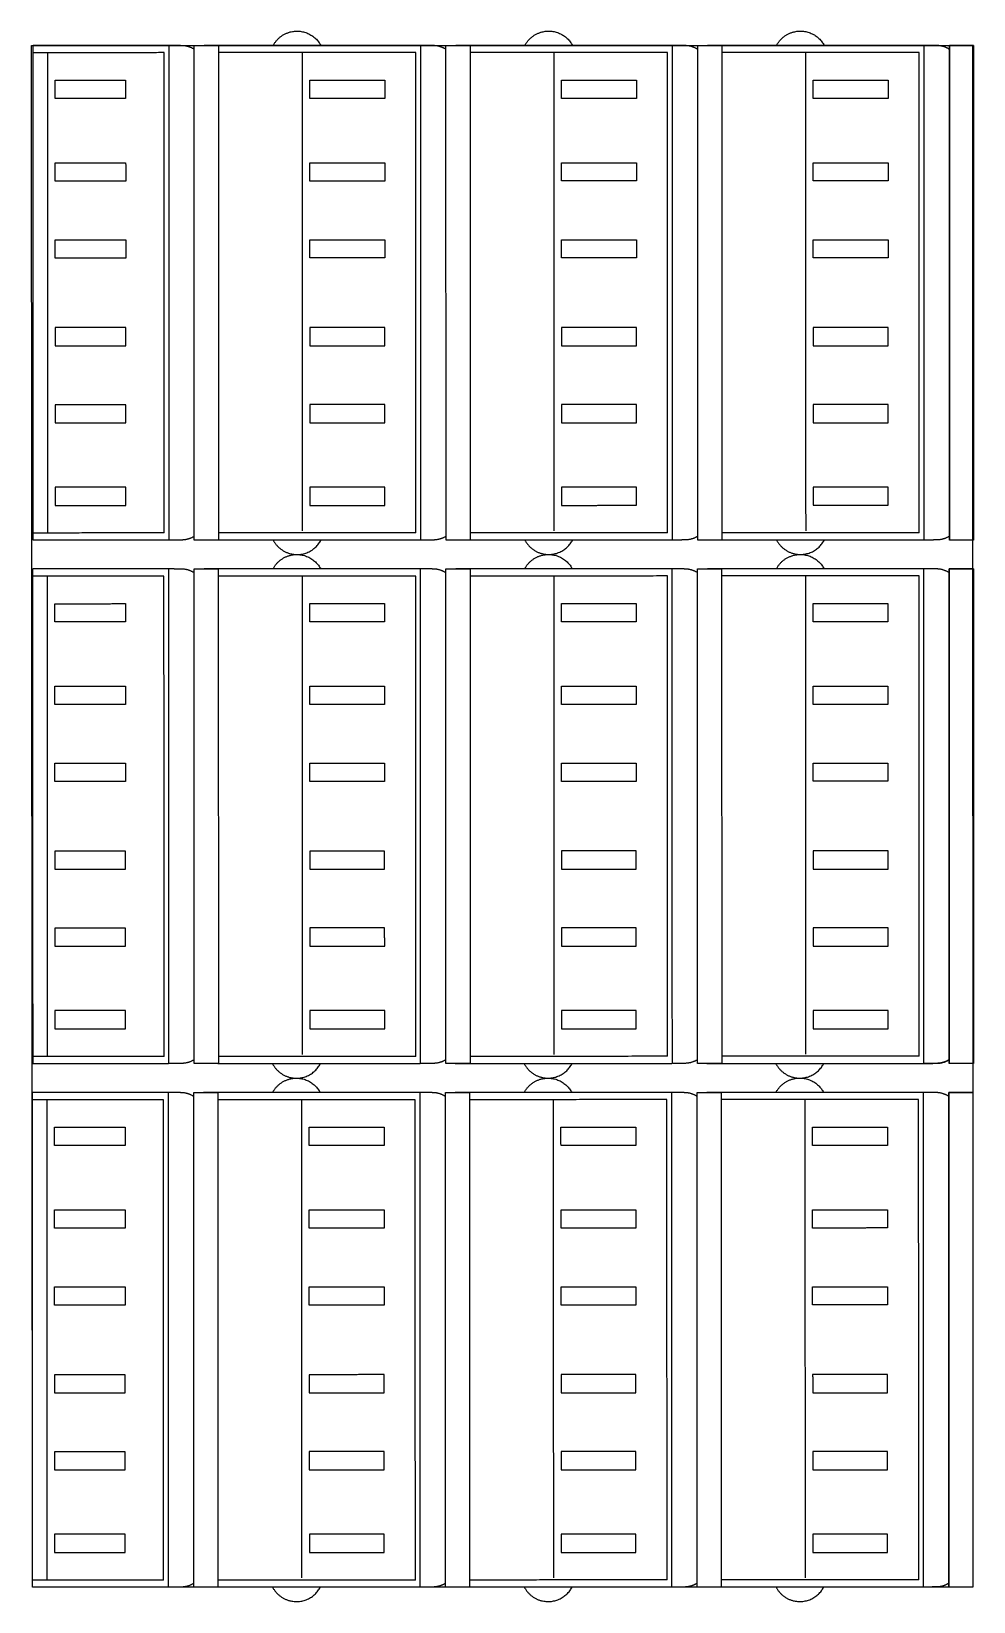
# Model space of a CAD drawing. Header units: millimetres. Extents: x 340 to 1003762, y 22 to 362022.
# Drawn here: x 613598 to 614746, y 270235 to 272147 of the extents above; entities that cross this region are included whole.
import ezdxf

# ---------------------------------------------------------------- set-up
doc = ezdxf.new("R2010")
doc.units = ezdxf.units.MM
for name, color, linetype in [('A-DEMOLICION SV', 40, 'Continuous'), ('LSBB_P_002 - PLANTA 1° NIVEL SALA DE VENTAS$0$A-LAYOUT', 7, 'Continuous'), ('LSBB_P_002 - PLANTA 1° NIVEL SALA DE VENTAS$0$A-SALA-MUEB-ESPC', 1, 'Continuous')]:
    doc.layers.add(name, color=color, linetype=linetype)

# ---------------------------------------------------------------- blocks, each defined once
blk = doc.blocks.new('LSBB_P_002 - PLANTA 1° NIVEL SALA DE VENTAS$0$SVLY')
at = {"layer": 'LSBB_P_002 - PLANTA 1° NIVEL SALA DE VENTAS$0$A-SALA-MUEB-ESPC', "elevation": 0}
for points in [[(1036.8177, 284.3608), (1036.8162, 286.2389), (1037.9633, 286.2391), (1037.9635, 284.361)], [(1037.0148, 285.6363), (1037.0148, 286.2389), (1037.0442, 286.2389), (1037.0443, 285.6363)], [(1037.3216, 285.6363), (1037.3215, 286.239), (1037.351, 286.239), (1037.3511, 285.6363)], [(1037.6284, 285.6364), (1037.6283, 286.239), (1037.6577, 286.239), (1037.6578, 285.6364)], [(1037.9351, 285.6364), (1037.935, 286.2391), (1037.9645, 286.2391), (1037.9646, 285.6364)], [(1037.0146, 284.9987), (1037.0146, 285.6013), (1037.044, 285.6014), (1037.0441, 284.9987)], [(1037.3214, 284.9988), (1037.3213, 285.6014), (1037.3508, 285.6014), (1037.3508, 284.9988)], [(1037.6282, 284.9988), (1037.6281, 285.6014), (1037.6575, 285.6014), (1037.6576, 284.9988)], [(1037.9349, 284.9988), (1037.9348, 285.6015), (1037.9643, 285.6015), (1037.9644, 284.9988)], [(1037.0141, 284.3608), (1037.014, 284.9635), (1037.0435, 284.9635), (1037.0436, 284.3608)], [(1037.3209, 284.3609), (1037.3208, 284.9635), (1037.3502, 284.9635), (1037.3503, 284.3609)], [(1037.6276, 284.3609), (1037.6275, 284.9635), (1037.657, 284.9636), (1037.6571, 284.3609)], [(1037.9344, 284.361), (1037.9343, 284.9636), (1037.9638, 284.9636), (1037.9638, 284.361)]]:
    blk.add_lwpolyline(points, close=True, dxfattribs=at)
at = {"layer": 'LSBB_P_002 - PLANTA 1° NIVEL SALA DE VENTAS$0$A-SALA-MUEB-ESPC'}
for points, weights, knots in [([(1037.1109, 286.2389, 0), (1037.1181, 286.2526, 0), (1037.1332, 286.2557, 0), (1037.1574, 286.2608, 0), (1037.169, 286.239, 0)], [1, 0.905033936831, 1, 0.799622118104, 1], [0, 0, 0, 2.887952, 2.887952, 7.122102, 7.122102, 7.122102]), ([(1037.4177, 286.239, 0), (1037.4249, 286.2526, 0), (1037.44, 286.2558, 0), (1037.4642, 286.2608, 0), (1037.4757, 286.239, 0)], [1, 0.905033936831, 1, 0.799622118104, 1], [0, 0, 0, 2.887952, 2.887952, 7.122102, 7.122102, 7.122102]), ([(1037.7244, 286.239, 0), (1037.7316, 286.2527, 0), (1037.7468, 286.2558, 0), (1037.7709, 286.2609, 0), (1037.7825, 286.239, 0)], [1, 0.905033936831, 1, 0.799622118104, 1], [0, 0, 0, 2.887952, 2.887952, 7.122102, 7.122102, 7.122102]), ([(1037.0148, 286.2342, 0), (1037.0079, 286.2386, 0), (1036.9997, 286.2387, 0), (1036.9918, 286.2388, 0), (1036.984, 286.2389, 0)], [1, 0.963301646965, 1, 1, 1], [0, 0, 0, 1.596409, 1.596409, 3.723022, 3.723022, 3.723022]), ([(1037.3215, 286.2342, 0), (1037.3146, 286.2386, 0), (1037.3064, 286.2388, 0), (1037.2986, 286.2389, 0), (1037.2907, 286.239, 0)], [1, 0.963301646965, 1, 1, 1], [0, 0, 0, 1.596409, 1.596409, 3.723022, 3.723022, 3.723022]), ([(1037.6283, 286.2343, 0), (1037.6214, 286.2386, 0), (1037.6132, 286.2388, 0), (1037.6053, 286.2389, 0), (1037.5975, 286.239, 0)], [1, 0.963301646965, 1, 1, 1], [0, 0, 0, 1.596409, 1.596409, 3.723022, 3.723022, 3.723022]), ([(1037.935, 286.2343, 0), (1037.9281, 286.2387, 0), (1037.9199, 286.2389, 0), (1037.9121, 286.239, 0), (1037.9042, 286.2391, 0)], [1, 0.963301646965, 1, 1, 1], [0, 0, 0, 1.596409, 1.596409, 3.723022, 3.723022, 3.723022]), ([(1037.0148, 285.6411, 0), (1037.0079, 285.6367, 0), (1036.9998, 285.6365, 0), (1036.9919, 285.6364, 0), (1036.984, 285.6363, 0)], [1, 0.963301646965, 1, 1, 1], [0, 0, 0, 1.596409, 1.596409, 3.723022, 3.723022, 3.723022]), ([(1037.111, 285.6363, 0), (1037.1182, 285.6227, 0), (1037.1333, 285.6195, 0), (1037.1575, 285.6145, 0), (1037.1691, 285.6363, 0)], [1, 0.905033936831, 1, 0.799622118104, 1], [0, 0, 0, 2.887952, 2.887952, 7.122102, 7.122102, 7.122102]), ([(1037.3216, 285.6411, 0), (1037.3147, 285.6367, 0), (1037.3065, 285.6365, 0), (1037.2987, 285.6364, 0), (1037.2908, 285.6363, 0)], [1, 0.963301646965, 1, 1, 1], [0, 0, 0, 1.596409, 1.596409, 3.723022, 3.723022, 3.723022]), ([(1037.4177, 285.6364, 0), (1037.425, 285.6227, 0), (1037.4401, 285.6196, 0), (1037.4643, 285.6146, 0), (1037.4758, 285.6364, 0)], [1, 0.905033936831, 1, 0.799622118104, 1], [0, 0, 0, 2.887952, 2.887952, 7.122102, 7.122102, 7.122102]), ([(1037.6284, 285.6411, 0), (1037.6215, 285.6368, 0), (1037.6133, 285.6366, 0), (1037.6054, 285.6365, 0), (1037.5976, 285.6364, 0)], [1, 0.963301646965, 1, 1, 1], [0, 0, 0, 1.596409, 1.596409, 3.723022, 3.723022, 3.723022]), ([(1037.7245, 285.6364, 0), (1037.7317, 285.6228, 0), (1037.7469, 285.6196, 0), (1037.771, 285.6146, 0), (1037.7826, 285.6364, 0)], [1, 0.905033936831, 1, 0.799622118104, 1], [0, 0, 0, 2.887952, 2.887952, 7.122102, 7.122102, 7.122102]), ([(1037.9351, 285.6412, 0), (1037.9282, 285.6368, 0), (1037.92, 285.6366, 0), (1037.9122, 285.6365, 0), (1037.9043, 285.6364, 0)], [1, 0.963301646965, 1, 1, 1], [0, 0, 0, 1.596409, 1.596409, 3.723022, 3.723022, 3.723022]), ([(1037.1107, 285.6014, 0), (1037.1179, 285.615, 0), (1037.133, 285.6182, 0), (1037.1572, 285.6232, 0), (1037.1688, 285.6014, 0)], [1, 0.905033936831, 1, 0.799622118104, 1], [0, 0, 0, 2.887952, 2.887952, 7.122102, 7.122102, 7.122102]), ([(1037.4174, 285.6014, 0), (1037.4247, 285.6151, 0), (1037.4398, 285.6182, 0), (1037.464, 285.6232, 0), (1037.4755, 285.6014, 0)], [1, 0.905033936831, 1, 0.799622118104, 1], [0, 0, 0, 2.887952, 2.887952, 7.122102, 7.122102, 7.122102]), ([(1037.7242, 285.6014, 0), (1037.7314, 285.6151, 0), (1037.7466, 285.6182, 0), (1037.7707, 285.6233, 0), (1037.7823, 285.6015, 0)], [1, 0.905033936831, 1, 0.799622118104, 1], [0, 0, 0, 2.887952, 2.887952, 7.122102, 7.122102, 7.122102]), ([(1037.0146, 285.5966, 0), (1037.0076, 285.601, 0), (1036.9995, 285.6011, 0), (1036.9916, 285.6012, 0), (1036.9838, 285.6013, 0)], [1, 0.963301646965, 1, 1, 1], [0, 0, 0, 1.596409, 1.596409, 3.723022, 3.723022, 3.723022]), ([(1037.3213, 285.5966, 0), (1037.3144, 285.601, 0), (1037.3062, 285.6012, 0), (1037.2984, 285.6013, 0), (1037.2905, 285.6014, 0)], [1, 0.963301646965, 1, 1, 1], [0, 0, 0, 1.596409, 1.596409, 3.723022, 3.723022, 3.723022]), ([(1037.6281, 285.5967, 0), (1037.6212, 285.6011, 0), (1037.613, 285.6012, 0), (1037.6051, 285.6013, 0), (1037.5973, 285.6014, 0)], [1, 0.963301646965, 1, 1, 1], [0, 0, 0, 1.596409, 1.596409, 3.723022, 3.723022, 3.723022]), ([(1037.9348, 285.5967, 0), (1037.9279, 285.6011, 0), (1037.9197, 285.6013, 0), (1037.9119, 285.6014, 0), (1037.904, 285.6015, 0)], [1, 0.963301646965, 1, 1, 1], [0, 0, 0, 1.596409, 1.596409, 3.723022, 3.723022, 3.723022]), ([(1037.0146, 285.0035, 0), (1037.0077, 284.9991, 0), (1036.9995, 284.9989, 0), (1036.9917, 284.9988, 0), (1036.9838, 284.9987, 0)], [1, 0.963301646965, 1, 1, 1], [0, 0, 0, 1.596409, 1.596409, 3.723022, 3.723022, 3.723022]), ([(1037.3214, 285.0035, 0), (1037.3145, 284.9991, 0), (1037.3063, 284.999, 0), (1037.2985, 284.9989, 0), (1037.2906, 284.9988, 0)], [1, 0.963301646965, 1, 1, 1], [0, 0, 0, 1.596409, 1.596409, 3.723022, 3.723022, 3.723022]), ([(1037.6282, 285.0036, 0), (1037.6212, 284.9992, 0), (1037.6131, 284.999, 0), (1037.6052, 284.9989, 0), (1037.5974, 284.9988, 0)], [1, 0.963301646965, 1, 1, 1], [0, 0, 0, 1.596409, 1.596409, 3.723022, 3.723022, 3.723022]), ([(1037.9343, 285.0033, 0), (1037.9274, 284.9989, 0), (1037.9192, 284.9987, 0), (1037.9114, 284.9986, 0), (1037.9035, 284.9985, 0)], [1, 0.963301646965, 1, 1, 1], [0, 0, 0, 1.596409, 1.596409, 3.723022, 3.723022, 3.723022]), ([(1037.9349, 285.0036, 0), (1037.928, 284.9992, 0), (1037.9198, 284.999, 0), (1037.912, 284.9989, 0), (1037.9041, 284.9988, 0)], [1, 0.963301646965, 1, 1, 1], [0, 0, 0, 1.596409, 1.596409, 3.723022, 3.723022, 3.723022]), ([(1037.9349, 285.0033, 0), (1037.928, 284.9989, 0), (1037.9198, 284.9987, 0), (1037.912, 284.9986, 0), (1037.9041, 284.9985, 0)], [1, 0.963301646965, 1, 1, 1], [0, 0, 0, 1.596409, 1.596409, 3.723022, 3.723022, 3.723022]), ([(1037.1102, 284.9984, 0), (1037.1174, 284.9848, 0), (1037.1325, 284.9816, 0), (1037.1567, 284.9766, 0), (1037.1683, 284.9984, 0)], [1, 0.905033936831, 1, 0.799622118104, 1], [0, 0, 0, 2.887952, 2.887952, 7.122102, 7.122102, 7.122102]), ([(1037.1102, 284.9635, 0), (1037.1174, 284.9771, 0), (1037.1325, 284.9803, 0), (1037.1567, 284.9853, 0), (1037.1682, 284.9635, 0)], [1, 0.905033936831, 1, 0.799622118104, 1], [0, 0, 0, 2.887952, 2.887952, 7.122102, 7.122102, 7.122102]), ([(1037.4169, 284.9985, 0), (1037.4242, 284.9848, 0), (1037.4393, 284.9817, 0), (1037.4635, 284.9767, 0), (1037.475, 284.9985, 0)], [1, 0.905033936831, 1, 0.799622118104, 1], [0, 0, 0, 2.887952, 2.887952, 7.122102, 7.122102, 7.122102]), ([(1037.4169, 284.9635, 0), (1037.4241, 284.9772, 0), (1037.4393, 284.9803, 0), (1037.4634, 284.9853, 0), (1037.475, 284.9635, 0)], [1, 0.905033936831, 1, 0.799622118104, 1], [0, 0, 0, 2.887952, 2.887952, 7.122102, 7.122102, 7.122102]), ([(1037.7237, 284.9985, 0), (1037.7309, 284.9849, 0), (1037.7461, 284.9817, 0), (1037.7702, 284.9767, 0), (1037.7818, 284.9985, 0)], [1, 0.905033936831, 1, 0.799622118104, 1], [0, 0, 0, 2.887952, 2.887952, 7.122102, 7.122102, 7.122102]), ([(1037.7237, 284.9636, 0), (1037.7309, 284.9772, 0), (1037.746, 284.9804, 0), (1037.7702, 284.9854, 0), (1037.7818, 284.9636, 0)], [1, 0.905033936831, 1, 0.799622118104, 1], [0, 0, 0, 2.887952, 2.887952, 7.122102, 7.122102, 7.122102]), ([(1037.014, 284.9587, 0), (1037.0071, 284.9631, 0), (1036.9989, 284.9633, 0), (1036.9911, 284.9634, 0), (1036.9832, 284.9635, 0)], [1, 0.963301646965, 1, 1, 1], [0, 0, 0, 1.596409, 1.596409, 3.723022, 3.723022, 3.723022]), ([(1037.3208, 284.9587, 0), (1037.3139, 284.9631, 0), (1037.3057, 284.9633, 0), (1037.2978, 284.9634, 0), (1037.29, 284.9635, 0)], [1, 0.963301646965, 1, 1, 1], [0, 0, 0, 1.596409, 1.596409, 3.723022, 3.723022, 3.723022]), ([(1037.6275, 284.9588, 0), (1037.6206, 284.9632, 0), (1037.6125, 284.9633, 0), (1037.6046, 284.9634, 0), (1037.5967, 284.9635, 0)], [1, 0.963301646965, 1, 1, 1], [0, 0, 0, 1.596409, 1.596409, 3.723022, 3.723022, 3.723022]), ([(1037.9343, 284.9588, 0), (1037.9274, 284.9632, 0), (1037.9192, 284.9634, 0), (1037.9114, 284.9635, 0), (1037.9035, 284.9636, 0)], [1, 0.963301646965, 1, 1, 1], [0, 0, 0, 1.596409, 1.596409, 3.723022, 3.723022, 3.723022]), ([(1037.0141, 284.3656, 0), (1037.0072, 284.3612, 0), (1036.999, 284.361, 0), (1036.9912, 284.3609, 0), (1036.9833, 284.3608, 0)], [1, 0.963301646965, 1, 1, 1], [0, 0, 0, 1.596409, 1.596409, 3.723022, 3.723022, 3.723022]), ([(1037.1102, 284.3608, 0), (1037.1175, 284.3472, 0), (1037.1326, 284.3441, 0), (1037.1568, 284.339, 0), (1037.1683, 284.3609, 0)], [1, 0.905033936831, 1, 0.799622118104, 1], [0, 0, 0, 2.887952, 2.887952, 7.122102, 7.122102, 7.122102]), ([(1037.3209, 284.3656, 0), (1037.314, 284.3613, 0), (1037.3058, 284.3611, 0), (1037.2979, 284.361, 0), (1037.2901, 284.3609, 0)], [1, 0.963301646965, 1, 1, 1], [0, 0, 0, 1.596409, 1.596409, 3.723022, 3.723022, 3.723022]), ([(1037.417, 284.3609, 0), (1037.4242, 284.3472, 0), (1037.4394, 284.3441, 0), (1037.4635, 284.3391, 0), (1037.4751, 284.3609, 0)], [1, 0.905033936831, 1, 0.799622118104, 1], [0, 0, 0, 2.887952, 2.887952, 7.122102, 7.122102, 7.122102]), ([(1037.6276, 284.3657, 0), (1037.6207, 284.3613, 0), (1037.6125, 284.3611, 0), (1037.6047, 284.361, 0), (1037.5968, 284.3609, 0)], [1, 0.963301646965, 1, 1, 1], [0, 0, 0, 1.596409, 1.596409, 3.723022, 3.723022, 3.723022]), ([(1037.7238, 284.3609, 0), (1037.731, 284.3473, 0), (1037.7461, 284.3441, 0), (1037.7703, 284.3391, 0), (1037.7818, 284.3609, 0)], [1, 0.905033936831, 1, 0.799622118104, 1], [0, 0, 0, 2.887952, 2.887952, 7.122102, 7.122102, 7.122102]), ([(1037.9344, 284.3657, 0), (1037.9275, 284.3613, 0), (1037.9193, 284.3612, 0), (1037.9114, 284.3611, 0), (1037.9036, 284.361, 0)], [1, 0.963301646965, 1, 1, 1], [0, 0, 0, 1.596409, 1.596409, 3.723022, 3.723022, 3.723022])]:
    blk.add_rational_spline(points, weights, degree=2, knots=knots, dxfattribs=at)
for points in [[(1036.984, 286.2389, 0), (1036.8711, 286.2389, 0), (1036.8183, 286.2389, 0)], [(1036.8184, 285.6363, 0), (1036.8183, 285.9276, 0), (1036.8183, 286.2389, 0)], [(1036.978, 286.2302, 0), (1036.8682, 286.2301, 0), (1036.8183, 286.2301, 0)], [(1036.8362, 285.645, 0), (1036.8361, 285.9364, 0), (1036.8361, 286.2301, 0)], [(1036.9781, 285.6451, 0), (1036.9781, 285.9389, 0), (1036.978, 286.2302, 0)], [(1036.984, 285.6363, 0), (1036.984, 285.9389, 0), (1036.984, 286.2389, 0)], [(1037.2907, 286.239, 0), (1037.1488, 286.239, 0), (1037.0268, 286.2389, 0)], [(1037.2848, 286.2302, 0), (1037.1545, 286.2302, 0), (1037.0442, 286.2302, 0)], [(1037.1467, 285.6476, 0), (1037.1467, 285.9389, 0), (1037.1467, 286.2302, 0)], [(1037.2849, 285.6451, 0), (1037.2848, 285.9389, 0), (1037.2848, 286.2302, 0)], [(1037.2908, 285.6363, 0), (1037.2908, 285.939, 0), (1037.2907, 286.239, 0)], [(1037.5975, 286.239, 0), (1037.4555, 286.239, 0), (1037.3336, 286.239, 0)], [(1037.5916, 286.2302, 0), (1037.4613, 286.2302, 0), (1037.351, 286.2302, 0)], [(1037.4535, 285.6476, 0), (1037.4535, 285.9389, 0), (1037.4534, 286.2302, 0)], [(1037.5916, 285.6452, 0), (1037.5916, 285.9389, 0), (1037.5916, 286.2302, 0)], [(1037.5976, 285.6364, 0), (1037.5975, 285.939, 0), (1037.5975, 286.239, 0)], [(1037.9042, 286.2391, 0), (1037.7623, 286.239, 0), (1037.6404, 286.239, 0)], [(1037.8983, 286.2303, 0), (1037.768, 286.2303, 0), (1037.6577, 286.2303, 0)], [(1037.7603, 285.6477, 0), (1037.7602, 285.939, 0), (1037.7602, 286.2303, 0)], [(1037.8984, 285.6452, 0), (1037.8984, 285.939, 0), (1037.8983, 286.2303, 0)], [(1037.9043, 285.6364, 0), (1037.9043, 285.9391, 0), (1037.9042, 286.2391, 0)], [(1037.935, 286.2391, 0), (1037.9351, 285.9377, 0), (1037.9351, 285.6364, 0)], [(1037.9642, 286.2391, 0), (1037.9503, 286.2391, 0), (1037.935, 286.2391, 0)], [(1037.9645, 286.2391, 0), (1037.9645, 285.9378, 0), (1037.9646, 285.6364, 0)], [(1036.8451, 286.1744, 0), (1036.8451, 286.1854, 0), (1036.8451, 286.1965, 0)], [(1036.8451, 286.1965, 0), (1036.9171, 286.1965, 0), (1036.9311, 286.1965, 0)], [(1036.9311, 286.1965, 0), (1036.9311, 286.1855, 0), (1036.9311, 286.1744, 0)], [(1037.1556, 286.1744, 0), (1037.1556, 286.1855, 0), (1037.1556, 286.1966, 0)], [(1037.1556, 286.1966, 0), (1037.2013, 286.1966, 0), (1037.2469, 286.1966, 0)], [(1037.2469, 286.1966, 0), (1037.2469, 286.1855, 0), (1037.2469, 286.1744, 0)], [(1037.4624, 286.1745, 0), (1037.4624, 286.1855, 0), (1037.4624, 286.1966, 0)], [(1037.4624, 286.1966, 0), (1037.508, 286.1966, 0), (1037.5537, 286.1966, 0)], [(1037.5537, 286.1966, 0), (1037.5537, 286.1855, 0), (1037.5537, 286.1745, 0)], [(1037.7691, 286.1745, 0), (1037.7691, 286.1856, 0), (1037.7691, 286.1967, 0)], [(1037.7691, 286.1967, 0), (1037.8148, 286.1967, 0), (1037.8604, 286.1967, 0)], [(1037.8604, 286.1967, 0), (1037.8604, 286.1856, 0), (1037.8604, 286.1745, 0)], [(1036.9311, 286.1744, 0), (1036.9171, 286.1744, 0), (1036.8451, 286.1744, 0)], [(1037.2469, 286.1744, 0), (1037.2013, 286.1744, 0), (1037.1556, 286.1744, 0)], [(1037.5537, 286.1745, 0), (1037.508, 286.1745, 0), (1037.4624, 286.1745, 0)], [(1037.8604, 286.1745, 0), (1037.8148, 286.1745, 0), (1037.7691, 286.1745, 0)], [(1036.8451, 286.0959, 0), (1036.9171, 286.096, 0), (1036.9311, 286.096, 0)], [(1036.8451, 286.0738, 0), (1036.8451, 286.0849, 0), (1036.8451, 286.0959, 0)], [(1036.9311, 286.096, 0), (1036.9312, 286.0849, 0), (1036.9312, 286.0738, 0)], [(1037.1556, 286.0738, 0), (1037.1556, 286.0849, 0), (1037.1556, 286.096, 0)], [(1037.1556, 286.096, 0), (1037.2013, 286.096, 0), (1037.2469, 286.096, 0)], [(1037.2469, 286.096, 0), (1037.2469, 286.0849, 0), (1037.2469, 286.0738, 0)], [(1037.4624, 286.0739, 0), (1037.4624, 286.0849, 0), (1037.4624, 286.096, 0)], [(1037.4624, 286.096, 0), (1037.508, 286.096, 0), (1037.5537, 286.096, 0)], [(1037.5537, 286.096, 0), (1037.5537, 286.085, 0), (1037.5537, 286.0739, 0)], [(1037.7692, 286.0739, 0), (1037.7692, 286.085, 0), (1037.7692, 286.0961, 0)], [(1037.7692, 286.0961, 0), (1037.8148, 286.0961, 0), (1037.8604, 286.0961, 0)], [(1037.8604, 286.0961, 0), (1037.8604, 286.085, 0), (1037.8604, 286.0739, 0)], [(1036.9312, 286.0738, 0), (1036.9171, 286.0738, 0), (1036.8451, 286.0738, 0)], [(1037.2469, 286.0738, 0), (1037.2013, 286.0738, 0), (1037.1556, 286.0738, 0)], [(1037.5537, 286.0739, 0), (1037.508, 286.0739, 0), (1037.4624, 286.0739, 0)], [(1037.8604, 286.0739, 0), (1037.8148, 286.0739, 0), (1037.7692, 286.0739, 0)], [(1036.8451, 285.98, 0), (1036.8451, 285.9911, 0), (1036.8451, 286.0022, 0)], [(1036.8451, 286.0022, 0), (1036.9171, 286.0022, 0), (1036.9312, 286.0022, 0)], [(1036.9312, 286.0022, 0), (1036.9312, 285.9911, 0), (1036.9312, 285.98, 0)], [(1037.1557, 285.9801, 0), (1037.1557, 285.9911, 0), (1037.1556, 286.0022, 0)], [(1037.1556, 286.0022, 0), (1037.2013, 286.0022, 0), (1037.2469, 286.0022, 0)], [(1037.2469, 286.0022, 0), (1037.2469, 285.9912, 0), (1037.2469, 285.9801, 0)], [(1037.4624, 285.9801, 0), (1037.4624, 285.9912, 0), (1037.4624, 286.0023, 0)], [(1037.4624, 286.0023, 0), (1037.508, 286.0023, 0), (1037.5537, 286.0023, 0)], [(1037.5537, 286.0023, 0), (1037.5537, 285.9912, 0), (1037.5537, 285.9801, 0)], [(1037.7692, 285.9801, 0), (1037.7692, 285.9912, 0), (1037.7692, 286.0023, 0)], [(1037.7692, 286.0023, 0), (1037.8148, 286.0023, 0), (1037.8604, 286.0023, 0)], [(1037.8604, 286.0023, 0), (1037.8605, 285.9912, 0), (1037.8605, 285.9802, 0)], [(1036.9312, 285.98, 0), (1036.9171, 285.98, 0), (1036.8451, 285.98, 0)], [(1037.2469, 285.9801, 0), (1037.2013, 285.9801, 0), (1037.1557, 285.9801, 0)], [(1037.5537, 285.9801, 0), (1037.5081, 285.9801, 0), (1037.4624, 285.9801, 0)], [(1037.8605, 285.9802, 0), (1037.8148, 285.9802, 0), (1037.7692, 285.9801, 0)], [(1036.8451, 285.8952, 0), (1036.8451, 285.8841, 0), (1036.8451, 285.873, 0)], [(1036.9312, 285.8952, 0), (1036.9171, 285.8952, 0), (1036.8451, 285.8952, 0)], [(1036.9312, 285.873, 0), (1036.9312, 285.8841, 0), (1036.9312, 285.8952, 0)], [(1037.1557, 285.8952, 0), (1037.1557, 285.8841, 0), (1037.1557, 285.8731, 0)], [(1037.2469, 285.8952, 0), (1037.2013, 285.8952, 0), (1037.1557, 285.8952, 0)], [(1037.2469, 285.8731, 0), (1037.2469, 285.8841, 0), (1037.2469, 285.8952, 0)], [(1037.4624, 285.8953, 0), (1037.4624, 285.8842, 0), (1037.4624, 285.8731, 0)], [(1037.5537, 285.8953, 0), (1037.5081, 285.8953, 0), (1037.4624, 285.8953, 0)], [(1037.5537, 285.8731, 0), (1037.5537, 285.8842, 0), (1037.5537, 285.8953, 0)], [(1037.7692, 285.8953, 0), (1037.7692, 285.8842, 0), (1037.7692, 285.8731, 0)], [(1037.8605, 285.8953, 0), (1037.8148, 285.8953, 0), (1037.7692, 285.8953, 0)], [(1037.8605, 285.8732, 0), (1037.8605, 285.8842, 0), (1037.8605, 285.8953, 0)], [(1036.8451, 285.873, 0), (1036.9171, 285.873, 0), (1036.9312, 285.873, 0)], [(1037.1557, 285.8731, 0), (1037.2013, 285.8731, 0), (1037.2469, 285.8731, 0)], [(1037.4624, 285.8731, 0), (1037.5081, 285.8731, 0), (1037.5537, 285.8731, 0)], [(1037.7692, 285.8731, 0), (1037.8148, 285.8731, 0), (1037.8605, 285.8732, 0)], [(1036.8451, 285.8014, 0), (1036.8451, 285.7903, 0), (1036.8451, 285.7792, 0)], [(1036.9312, 285.8014, 0), (1036.9171, 285.8014, 0), (1036.8451, 285.8014, 0)], [(1036.9312, 285.7793, 0), (1036.9312, 285.7903, 0), (1036.9312, 285.8014, 0)], [(1037.1557, 285.8015, 0), (1037.1557, 285.7904, 0), (1037.1557, 285.7793, 0)], [(1037.247, 285.8015, 0), (1037.2013, 285.8015, 0), (1037.1557, 285.8015, 0)], [(1037.247, 285.7793, 0), (1037.247, 285.7904, 0), (1037.247, 285.8015, 0)], [(1037.4624, 285.8015, 0), (1037.4624, 285.7904, 0), (1037.4624, 285.7793, 0)], [(1037.5537, 285.8015, 0), (1037.5081, 285.8015, 0), (1037.4624, 285.8015, 0)], [(1037.5537, 285.7793, 0), (1037.5537, 285.7904, 0), (1037.5537, 285.8015, 0)], [(1037.8605, 285.8016, 0), (1037.8148, 285.8015, 0), (1037.7692, 285.8015, 0)], [(1037.7692, 285.8015, 0), (1037.7692, 285.7905, 0), (1037.7692, 285.7794, 0)], [(1037.8605, 285.7794, 0), (1037.8605, 285.7905, 0), (1037.8605, 285.8016, 0)], [(1036.8451, 285.7792, 0), (1036.9171, 285.7793, 0), (1036.9312, 285.7793, 0)], [(1037.1557, 285.7793, 0), (1037.2013, 285.7793, 0), (1037.247, 285.7793, 0)], [(1037.4624, 285.7793, 0), (1037.5081, 285.7793, 0), (1037.5537, 285.7793, 0)], [(1037.7692, 285.7794, 0), (1037.8148, 285.7794, 0), (1037.8605, 285.7794, 0)], [(1036.8451, 285.7008, 0), (1036.8451, 285.6897, 0), (1036.8451, 285.6787, 0)], [(1036.9312, 285.7008, 0), (1036.9172, 285.7008, 0), (1036.8451, 285.7008, 0)], [(1036.9312, 285.6787, 0), (1036.9312, 285.6898, 0), (1036.9312, 285.7008, 0)], [(1037.1557, 285.7009, 0), (1037.1557, 285.6898, 0), (1037.1557, 285.6787, 0)], [(1037.247, 285.7009, 0), (1037.2013, 285.7009, 0), (1037.1557, 285.7009, 0)], [(1037.247, 285.6787, 0), (1037.247, 285.6898, 0), (1037.247, 285.7009, 0)], [(1037.4625, 285.7009, 0), (1037.4625, 285.6898, 0), (1037.4625, 285.6787, 0)], [(1037.5537, 285.7009, 0), (1037.5081, 285.7009, 0), (1037.4625, 285.7009, 0)], [(1037.5537, 285.6788, 0), (1037.5537, 285.6898, 0), (1037.5537, 285.7009, 0)], [(1037.7692, 285.701, 0), (1037.7692, 285.6899, 0), (1037.7692, 285.6788, 0)], [(1037.8605, 285.701, 0), (1037.8149, 285.701, 0), (1037.7692, 285.701, 0)], [(1037.8605, 285.6788, 0), (1037.8605, 285.6899, 0), (1037.8605, 285.701, 0)], [(1036.8451, 285.6787, 0), (1036.9172, 285.6787, 0), (1036.9312, 285.6787, 0)], [(1037.1557, 285.6787, 0), (1037.2013, 285.6787, 0), (1037.247, 285.6787, 0)], [(1037.4625, 285.6787, 0), (1037.5081, 285.6788, 0), (1037.5537, 285.6788, 0)], [(1037.7692, 285.6788, 0), (1037.8149, 285.6788, 0), (1037.8605, 285.6788, 0)], [(1036.9781, 285.6451, 0), (1036.8683, 285.6451, 0), (1036.8184, 285.645, 0)], [(1036.984, 285.6363, 0), (1036.8712, 285.6363, 0), (1036.8184, 285.6363, 0)], [(1037.2849, 285.6451, 0), (1037.1546, 285.6451, 0), (1037.0443, 285.6451, 0)], [(1037.2908, 285.6363, 0), (1037.1489, 285.6363, 0), (1037.0443, 285.6363, 0)], [(1037.5976, 285.6364, 0), (1037.4556, 285.6364, 0), (1037.3337, 285.6363, 0)], [(1037.5916, 285.6452, 0), (1037.4613, 285.6451, 0), (1037.351, 285.6451, 0)], [(1037.9043, 285.6364, 0), (1037.7624, 285.6364, 0), (1037.6404, 285.6364, 0)], [(1037.8984, 285.6452, 0), (1037.7681, 285.6452, 0), (1037.6578, 285.6452, 0)], [(1037.9646, 285.6364, 0), (1037.9504, 285.6364, 0), (1037.9351, 285.6364, 0)], [(1036.9838, 285.6013, 0), (1036.8709, 285.6013, 0), (1036.8181, 285.6013, 0)], [(1036.8182, 284.9987, 0), (1036.8181, 285.29, 0), (1036.8181, 285.6013, 0)], [(1036.9778, 285.5926, 0), (1036.868, 285.5926, 0), (1036.8181, 285.5926, 0)], [(1036.836, 285.0075, 0), (1036.8359, 285.2988, 0), (1036.8359, 285.5926, 0)], [(1036.9779, 285.0075, 0), (1036.9779, 285.3013, 0), (1036.9778, 285.5926, 0)], [(1036.9838, 284.9987, 0), (1036.9838, 285.3013, 0), (1036.9838, 285.6013, 0)], [(1037.2905, 285.6014, 0), (1037.1486, 285.6014, 0), (1037.0266, 285.6014, 0)], [(1037.2846, 285.5926, 0), (1037.1543, 285.5926, 0), (1037.044, 285.5926, 0)], [(1037.1465, 285.01, 0), (1037.1465, 285.3013, 0), (1037.1465, 285.5926, 0)], [(1037.2847, 285.0075, 0), (1037.2846, 285.3013, 0), (1037.2846, 285.5926, 0)], [(1037.2906, 284.9988, 0), (1037.2906, 285.3014, 0), (1037.2905, 285.6014, 0)], [(1037.5973, 285.6014, 0), (1037.4553, 285.6014, 0), (1037.3334, 285.6014, 0)], [(1037.5914, 285.5927, 0), (1037.4611, 285.5926, 0), (1037.3508, 285.5926, 0)], [(1037.4533, 285.01, 0), (1037.4533, 285.3013, 0), (1037.4532, 285.5926, 0)], [(1037.5914, 285.0076, 0), (1037.5914, 285.3014, 0), (1037.5914, 285.5927, 0)], [(1037.5974, 284.9988, 0), (1037.5973, 285.3014, 0), (1037.5973, 285.6014, 0)], [(1037.904, 285.6015, 0), (1037.7621, 285.6015, 0), (1037.6402, 285.6014, 0)], [(1037.8981, 285.5927, 0), (1037.7678, 285.5927, 0), (1037.6575, 285.5927, 0)], [(1037.7601, 285.0101, 0), (1037.76, 285.3014, 0), (1037.76, 285.5927, 0)], [(1037.8982, 285.0076, 0), (1037.8982, 285.3014, 0), (1037.8981, 285.5927, 0)], [(1037.9041, 284.9988, 0), (1037.9041, 285.3015, 0), (1037.904, 285.6015, 0)], [(1037.9348, 285.6015, 0), (1037.9349, 285.3002, 0), (1037.9349, 284.9988, 0)], [(1037.964, 285.6015, 0), (1037.9501, 285.6015, 0), (1037.9348, 285.6015, 0)], [(1037.9643, 285.6015, 0), (1037.9643, 285.3002, 0), (1037.9644, 284.9988, 0)], [(1036.8448, 285.5589, 0), (1036.9169, 285.559, 0), (1036.9309, 285.559, 0)], [(1036.8449, 285.5368, 0), (1036.8448, 285.5479, 0), (1036.8448, 285.5589, 0)], [(1036.9309, 285.559, 0), (1036.9309, 285.5479, 0), (1036.9309, 285.5368, 0)], [(1037.1554, 285.5368, 0), (1037.1554, 285.5479, 0), (1037.1554, 285.559, 0)], [(1037.1554, 285.559, 0), (1037.2011, 285.559, 0), (1037.2467, 285.559, 0)], [(1037.2467, 285.559, 0), (1037.2467, 285.5479, 0), (1037.2467, 285.5368, 0)], [(1037.4622, 285.5369, 0), (1037.4622, 285.5479, 0), (1037.4622, 285.559, 0)], [(1037.4622, 285.559, 0), (1037.5078, 285.559, 0), (1037.5535, 285.559, 0)], [(1037.5535, 285.559, 0), (1037.5535, 285.548, 0), (1037.5535, 285.5369, 0)], [(1037.7689, 285.5369, 0), (1037.7689, 285.548, 0), (1037.7689, 285.5591, 0)], [(1037.7689, 285.5591, 0), (1037.8146, 285.5591, 0), (1037.8602, 285.5591, 0)], [(1037.8602, 285.5591, 0), (1037.8602, 285.548, 0), (1037.8602, 285.5369, 0)], [(1036.9309, 285.5368, 0), (1036.9169, 285.5368, 0), (1036.8449, 285.5368, 0)], [(1037.2467, 285.5368, 0), (1037.2011, 285.5368, 0), (1037.1554, 285.5368, 0)], [(1037.5535, 285.5369, 0), (1037.5078, 285.5369, 0), (1037.4622, 285.5369, 0)], [(1037.8602, 285.5369, 0), (1037.8146, 285.5369, 0), (1037.7689, 285.5369, 0)], [(1036.8449, 285.4362, 0), (1036.8449, 285.4473, 0), (1036.8449, 285.4584, 0)], [(1036.8449, 285.4584, 0), (1036.9169, 285.4584, 0), (1036.9309, 285.4584, 0)], [(1036.9309, 285.4584, 0), (1036.9309, 285.4473, 0), (1036.9309, 285.4362, 0)], [(1037.1554, 285.4362, 0), (1037.1554, 285.4473, 0), (1037.1554, 285.4584, 0)], [(1037.1554, 285.4584, 0), (1037.2011, 285.4584, 0), (1037.2467, 285.4584, 0)], [(1037.2467, 285.4584, 0), (1037.2467, 285.4473, 0), (1037.2467, 285.4362, 0)], [(1037.4622, 285.4584, 0), (1037.5078, 285.4584, 0), (1037.5535, 285.4585, 0)], [(1037.4622, 285.4363, 0), (1037.4622, 285.4474, 0), (1037.4622, 285.4584, 0)], [(1037.5535, 285.4585, 0), (1037.5535, 285.4474, 0), (1037.5535, 285.4363, 0)], [(1037.769, 285.4363, 0), (1037.769, 285.4474, 0), (1037.7689, 285.4585, 0)], [(1037.7689, 285.4585, 0), (1037.8146, 285.4585, 0), (1037.8602, 285.4585, 0)], [(1037.8602, 285.4585, 0), (1037.8602, 285.4474, 0), (1037.8602, 285.4363, 0)], [(1036.9309, 285.4362, 0), (1036.9169, 285.4362, 0), (1036.8449, 285.4362, 0)], [(1037.2467, 285.4362, 0), (1037.2011, 285.4362, 0), (1037.1554, 285.4362, 0)], [(1037.5535, 285.4363, 0), (1037.5078, 285.4363, 0), (1037.4622, 285.4363, 0)], [(1037.8602, 285.4363, 0), (1037.8146, 285.4363, 0), (1037.769, 285.4363, 0)], [(1036.8449, 285.3424, 0), (1036.8449, 285.3535, 0), (1036.8449, 285.3646, 0)], [(1036.8449, 285.3646, 0), (1036.9169, 285.3646, 0), (1036.931, 285.3646, 0)], [(1036.931, 285.3646, 0), (1036.931, 285.3535, 0), (1036.931, 285.3424, 0)], [(1037.1554, 285.3425, 0), (1037.1554, 285.3536, 0), (1037.1554, 285.3646, 0)], [(1037.1554, 285.3646, 0), (1037.2011, 285.3646, 0), (1037.2467, 285.3646, 0)], [(1037.2467, 285.3646, 0), (1037.2467, 285.3536, 0), (1037.2467, 285.3425, 0)], [(1037.4622, 285.3425, 0), (1037.4622, 285.3536, 0), (1037.4622, 285.3647, 0)], [(1037.4622, 285.3647, 0), (1037.5078, 285.3647, 0), (1037.5535, 285.3647, 0)], [(1037.5535, 285.3647, 0), (1037.5535, 285.3536, 0), (1037.5535, 285.3425, 0)], [(1037.769, 285.3426, 0), (1037.769, 285.3536, 0), (1037.769, 285.3647, 0)], [(1037.769, 285.3647, 0), (1037.8146, 285.3647, 0), (1037.8602, 285.3647, 0)], [(1037.8602, 285.3647, 0), (1037.8602, 285.3537, 0), (1037.8602, 285.3426, 0)], [(1036.931, 285.3424, 0), (1036.9169, 285.3424, 0), (1036.8449, 285.3424, 0)], [(1037.2467, 285.3425, 0), (1037.2011, 285.3425, 0), (1037.1554, 285.3425, 0)], [(1037.5535, 285.3425, 0), (1037.5078, 285.3425, 0), (1037.4622, 285.3425, 0)], [(1037.8602, 285.3426, 0), (1037.8146, 285.3426, 0), (1037.769, 285.3426, 0)], [(1036.8449, 285.2576, 0), (1036.8449, 285.2465, 0), (1036.8449, 285.2354, 0)], [(1036.931, 285.2576, 0), (1036.9169, 285.2576, 0), (1036.8449, 285.2576, 0)], [(1036.931, 285.2354, 0), (1036.931, 285.2465, 0), (1036.931, 285.2576, 0)], [(1037.1555, 285.2576, 0), (1037.1555, 285.2465, 0), (1037.1555, 285.2355, 0)], [(1037.2467, 285.2576, 0), (1037.2011, 285.2576, 0), (1037.1555, 285.2576, 0)], [(1037.2467, 285.2355, 0), (1037.2467, 285.2466, 0), (1037.2467, 285.2576, 0)], [(1037.4622, 285.2577, 0), (1037.4622, 285.2466, 0), (1037.4622, 285.2355, 0)], [(1037.5535, 285.2577, 0), (1037.5079, 285.2577, 0), (1037.4622, 285.2577, 0)], [(1037.5535, 285.2355, 0), (1037.5535, 285.2466, 0), (1037.5535, 285.2577, 0)], [(1037.769, 285.2577, 0), (1037.769, 285.2466, 0), (1037.769, 285.2356, 0)], [(1037.8603, 285.2577, 0), (1037.8146, 285.2577, 0), (1037.769, 285.2577, 0)], [(1037.8603, 285.2356, 0), (1037.8603, 285.2466, 0), (1037.8603, 285.2577, 0)], [(1036.8449, 285.2354, 0), (1036.9169, 285.2354, 0), (1036.931, 285.2354, 0)], [(1037.1555, 285.2355, 0), (1037.2011, 285.2355, 0), (1037.2467, 285.2355, 0)], [(1037.4622, 285.2355, 0), (1037.5079, 285.2355, 0), (1037.5535, 285.2355, 0)], [(1037.769, 285.2356, 0), (1037.8146, 285.2356, 0), (1037.8603, 285.2356, 0)], [(1036.8449, 285.1638, 0), (1036.8449, 285.1527, 0), (1036.8449, 285.1417, 0)], [(1036.931, 285.1638, 0), (1036.9169, 285.1638, 0), (1036.8449, 285.1638, 0)], [(1036.931, 285.1417, 0), (1036.931, 285.1528, 0), (1036.931, 285.1638, 0)], [(1037.1555, 285.1639, 0), (1037.1555, 285.1528, 0), (1037.1555, 285.1417, 0)], [(1037.2467, 285.1639, 0), (1037.2011, 285.1639, 0), (1037.1555, 285.1639, 0)], [(1037.2468, 285.1417, 0), (1037.2468, 285.1528, 0), (1037.2467, 285.1639, 0)], [(1037.4622, 285.1639, 0), (1037.4622, 285.1528, 0), (1037.4622, 285.1417, 0)], [(1037.5535, 285.1639, 0), (1037.5079, 285.1639, 0), (1037.4622, 285.1639, 0)], [(1037.5535, 285.1418, 0), (1037.5535, 285.1528, 0), (1037.5535, 285.1639, 0)], [(1037.769, 285.164, 0), (1037.769, 285.1529, 0), (1037.769, 285.1418, 0)], [(1037.8603, 285.164, 0), (1037.8146, 285.164, 0), (1037.769, 285.164, 0)], [(1037.8603, 285.1418, 0), (1037.8603, 285.1529, 0), (1037.8603, 285.164, 0)], [(1036.8449, 285.1417, 0), (1036.9169, 285.1417, 0), (1036.931, 285.1417, 0)], [(1037.1555, 285.1417, 0), (1037.2011, 285.1417, 0), (1037.2468, 285.1417, 0)], [(1037.4622, 285.1417, 0), (1037.5079, 285.1418, 0), (1037.5535, 285.1418, 0)], [(1037.769, 285.1418, 0), (1037.8146, 285.1418, 0), (1037.8603, 285.1418, 0)], [(1036.8449, 285.0632, 0), (1036.8449, 285.0522, 0), (1036.8449, 285.0411, 0)], [(1036.931, 285.0632, 0), (1036.917, 285.0632, 0), (1036.8449, 285.0632, 0)], [(1036.931, 285.0411, 0), (1036.931, 285.0522, 0), (1036.931, 285.0632, 0)], [(1037.1555, 285.0633, 0), (1037.1555, 285.0522, 0), (1037.1555, 285.0411, 0)], [(1037.2468, 285.0633, 0), (1037.2011, 285.0633, 0), (1037.1555, 285.0633, 0)], [(1037.2468, 285.0411, 0), (1037.2468, 285.0522, 0), (1037.2468, 285.0633, 0)], [(1037.4622, 285.0633, 0), (1037.4622, 285.0522, 0), (1037.4622, 285.0412, 0)], [(1037.5535, 285.0633, 0), (1037.5079, 285.0633, 0), (1037.4622, 285.0633, 0)], [(1037.5535, 285.0412, 0), (1037.5535, 285.0523, 0), (1037.5535, 285.0633, 0)], [(1037.769, 285.0634, 0), (1037.769, 285.0523, 0), (1037.769, 285.0412, 0)], [(1037.8603, 285.0634, 0), (1037.8146, 285.0634, 0), (1037.769, 285.0634, 0)], [(1037.8603, 285.0412, 0), (1037.8603, 285.0523, 0), (1037.8603, 285.0634, 0)], [(1036.8449, 285.0411, 0), (1036.917, 285.0411, 0), (1036.931, 285.0411, 0)], [(1037.1555, 285.0411, 0), (1037.2011, 285.0411, 0), (1037.2468, 285.0411, 0)], [(1037.4622, 285.0412, 0), (1037.5079, 285.0412, 0), (1037.5535, 285.0412, 0)], [(1037.769, 285.0412, 0), (1037.8146, 285.0412, 0), (1037.8603, 285.0412, 0)], [(1036.9779, 285.0075, 0), (1036.8681, 285.0075, 0), (1036.8182, 285.0075, 0)], [(1037.2847, 285.0075, 0), (1037.1544, 285.0075, 0), (1037.0441, 285.0075, 0)], [(1037.5914, 285.0076, 0), (1037.4611, 285.0075, 0), (1037.3508, 285.0075, 0)], [(1037.8982, 285.0076, 0), (1037.7679, 285.0076, 0), (1037.6576, 285.0076, 0)], [(1036.9832, 284.9984, 0), (1036.8704, 284.9984, 0), (1036.8176, 284.9984, 0)], [(1037.29, 284.9985, 0), (1037.1481, 284.9984, 0), (1037.0435, 284.9984, 0)], [(1037.5968, 284.9985, 0), (1037.4548, 284.9985, 0), (1037.3329, 284.9985, 0)], [(1037.9035, 284.9985, 0), (1037.7616, 284.9985, 0), (1037.6396, 284.9985, 0)], [(1036.9832, 284.9635, 0), (1036.8704, 284.9634, 0), (1036.8176, 284.9634, 0)], [(1036.8177, 284.3608, 0), (1036.8176, 284.6521, 0), (1036.8176, 284.9634, 0)], [(1036.9833, 284.3608, 0), (1036.9833, 284.6635, 0), (1036.9832, 284.9635, 0)], [(1037.29, 284.9635, 0), (1037.148, 284.9635, 0), (1037.0261, 284.9635, 0)], [(1037.2901, 284.3609, 0), (1037.29, 284.6635, 0), (1037.29, 284.9635, 0)], [(1037.5967, 284.9635, 0), (1037.4548, 284.9635, 0), (1037.3329, 284.9635, 0)], [(1037.5968, 284.3609, 0), (1037.5968, 284.6635, 0), (1037.5967, 284.9635, 0)], [(1037.9035, 284.9636, 0), (1037.7616, 284.9636, 0), (1037.6396, 284.9636, 0)], [(1037.9036, 284.361, 0), (1037.9035, 284.6636, 0), (1037.9035, 284.9636, 0)], [(1037.9343, 284.9636, 0), (1037.9344, 284.6623, 0), (1037.9344, 284.361, 0)], [(1037.9635, 284.9636, 0), (1037.9496, 284.9636, 0), (1037.9343, 284.9636, 0)], [(1037.9638, 284.9636, 0), (1037.9638, 284.6623, 0), (1037.9638, 284.361, 0)], [(1036.9773, 284.9547, 0), (1036.8674, 284.9547, 0), (1036.8176, 284.9547, 0)], [(1036.8354, 284.3696, 0), (1036.8354, 284.6609, 0), (1036.8354, 284.9547, 0)], [(1036.9774, 284.3696, 0), (1036.9774, 284.6634, 0), (1036.9773, 284.9547, 0)], [(1037.2841, 284.9547, 0), (1037.1538, 284.9547, 0), (1037.0435, 284.9547, 0)], [(1037.146, 284.3721, 0), (1037.146, 284.6634, 0), (1037.1459, 284.9547, 0)], [(1037.2842, 284.3696, 0), (1037.2841, 284.6634, 0), (1037.2841, 284.9547, 0)], [(1037.5908, 284.9548, 0), (1037.4605, 284.9548, 0), (1037.3502, 284.9547, 0)], [(1037.4528, 284.3721, 0), (1037.4527, 284.6635, 0), (1037.4527, 284.9548, 0)], [(1037.5909, 284.3697, 0), (1037.5909, 284.6635, 0), (1037.5908, 284.9548, 0)], [(1037.8976, 284.9548, 0), (1037.7673, 284.9548, 0), (1037.657, 284.9548, 0)], [(1037.7595, 284.3722, 0), (1037.7595, 284.6635, 0), (1037.7594, 284.9548, 0)], [(1037.8977, 284.3697, 0), (1037.8976, 284.6635, 0), (1037.8976, 284.9548, 0)], [(1036.8443, 284.8989, 0), (1036.8443, 284.91, 0), (1036.8443, 284.9211, 0)], [(1036.8443, 284.9211, 0), (1036.9164, 284.9211, 0), (1036.9304, 284.9211, 0)], [(1036.9304, 284.9211, 0), (1036.9304, 284.91, 0), (1036.9304, 284.8989, 0)], [(1037.1549, 284.8989, 0), (1037.1549, 284.91, 0), (1037.1549, 284.9211, 0)], [(1037.1549, 284.9211, 0), (1037.2005, 284.9211, 0), (1037.2462, 284.9211, 0)], [(1037.2462, 284.9211, 0), (1037.2462, 284.91, 0), (1037.2462, 284.8989, 0)], [(1037.4616, 284.9211, 0), (1037.5073, 284.9211, 0), (1037.5529, 284.9212, 0)], [(1037.4617, 284.899, 0), (1037.4616, 284.9101, 0), (1037.4616, 284.9211, 0)], [(1037.5529, 284.9212, 0), (1037.5529, 284.9101, 0), (1037.5529, 284.899, 0)], [(1037.7684, 284.899, 0), (1037.7684, 284.9101, 0), (1037.7684, 284.9212, 0)], [(1037.7684, 284.9212, 0), (1037.814, 284.9212, 0), (1037.8597, 284.9212, 0)], [(1037.8597, 284.9212, 0), (1037.8597, 284.9101, 0), (1037.8597, 284.899, 0)], [(1036.9304, 284.8989, 0), (1036.9164, 284.8989, 0), (1036.8443, 284.8989, 0)], [(1037.2462, 284.8989, 0), (1037.2005, 284.8989, 0), (1037.1549, 284.8989, 0)], [(1037.5529, 284.899, 0), (1037.5073, 284.899, 0), (1037.4617, 284.899, 0)], [(1037.8597, 284.899, 0), (1037.8141, 284.899, 0), (1037.7684, 284.899, 0)], [(1036.8443, 284.7983, 0), (1036.8443, 284.8094, 0), (1036.8443, 284.8205, 0)], [(1036.8443, 284.8205, 0), (1036.9164, 284.8205, 0), (1036.9304, 284.8205, 0)], [(1036.9304, 284.8205, 0), (1036.9304, 284.8094, 0), (1036.9304, 284.7983, 0)], [(1037.1549, 284.7984, 0), (1037.1549, 284.8094, 0), (1037.1549, 284.8205, 0)], [(1037.1549, 284.8205, 0), (1037.2005, 284.8205, 0), (1037.2462, 284.8205, 0)], [(1037.2462, 284.8205, 0), (1037.2462, 284.8094, 0), (1037.2462, 284.7984, 0)], [(1037.4617, 284.7984, 0), (1037.4617, 284.8095, 0), (1037.4617, 284.8206, 0)], [(1037.4617, 284.8206, 0), (1037.5073, 284.8206, 0), (1037.5529, 284.8206, 0)], [(1037.5529, 284.8206, 0), (1037.5529, 284.8095, 0), (1037.5529, 284.7984, 0)], [(1037.7684, 284.7984, 0), (1037.7684, 284.8095, 0), (1037.7684, 284.8206, 0)], [(1037.7684, 284.8206, 0), (1037.8141, 284.8206, 0), (1037.8597, 284.8206, 0)], [(1037.8597, 284.8206, 0), (1037.8597, 284.8095, 0), (1037.8597, 284.7985, 0)], [(1036.9304, 284.7983, 0), (1036.9164, 284.7983, 0), (1036.8443, 284.7983, 0)], [(1037.2462, 284.7984, 0), (1037.2005, 284.7984, 0), (1037.1549, 284.7984, 0)], [(1037.5529, 284.7984, 0), (1037.5073, 284.7984, 0), (1037.4617, 284.7984, 0)], [(1037.8597, 284.7985, 0), (1037.8141, 284.7984, 0), (1037.7684, 284.7984, 0)], [(1036.8444, 284.7045, 0), (1036.8443, 284.7156, 0), (1036.8443, 284.7267, 0)], [(1036.8443, 284.7267, 0), (1036.9164, 284.7267, 0), (1036.9304, 284.7267, 0)], [(1036.9304, 284.7267, 0), (1036.9304, 284.7156, 0), (1036.9304, 284.7046, 0)], [(1037.1549, 284.7046, 0), (1037.1549, 284.7157, 0), (1037.1549, 284.7268, 0)], [(1037.1549, 284.7268, 0), (1037.2006, 284.7268, 0), (1037.2462, 284.7268, 0)], [(1037.2462, 284.7268, 0), (1037.2462, 284.7157, 0), (1037.2462, 284.7046, 0)], [(1037.4617, 284.7046, 0), (1037.4617, 284.7157, 0), (1037.4617, 284.7268, 0)], [(1037.4617, 284.7268, 0), (1037.5073, 284.7268, 0), (1037.553, 284.7268, 0)], [(1037.553, 284.7268, 0), (1037.553, 284.7157, 0), (1037.553, 284.7046, 0)], [(1037.7684, 284.7047, 0), (1037.7684, 284.7158, 0), (1037.7684, 284.7268, 0)], [(1037.7684, 284.7268, 0), (1037.8141, 284.7268, 0), (1037.8597, 284.7268, 0)], [(1037.8597, 284.7268, 0), (1037.8597, 284.7158, 0), (1037.8597, 284.7047, 0)], [(1036.9304, 284.7046, 0), (1036.9164, 284.7046, 0), (1036.8444, 284.7045, 0)], [(1037.2462, 284.7046, 0), (1037.2006, 284.7046, 0), (1037.1549, 284.7046, 0)], [(1037.553, 284.7046, 0), (1037.5073, 284.7046, 0), (1037.4617, 284.7046, 0)], [(1037.8597, 284.7047, 0), (1037.8141, 284.7047, 0), (1037.7684, 284.7047, 0)], [(1036.8444, 284.6197, 0), (1036.8444, 284.6086, 0), (1036.8444, 284.5975, 0)], [(1036.9304, 284.6197, 0), (1036.9164, 284.6197, 0), (1036.8444, 284.6197, 0)], [(1036.9304, 284.5976, 0), (1036.9304, 284.6086, 0), (1036.9304, 284.6197, 0)], [(1037.2462, 284.6198, 0), (1037.2006, 284.6198, 0), (1037.1549, 284.6197, 0)], [(1037.1549, 284.6197, 0), (1037.1549, 284.6087, 0), (1037.1549, 284.5976, 0)], [(1037.2462, 284.5976, 0), (1037.2462, 284.6087, 0), (1037.2462, 284.6198, 0)], [(1037.4617, 284.6198, 0), (1037.4617, 284.6087, 0), (1037.4617, 284.5976, 0)], [(1037.553, 284.6198, 0), (1037.5073, 284.6198, 0), (1037.4617, 284.6198, 0)], [(1037.553, 284.5976, 0), (1037.553, 284.6087, 0), (1037.553, 284.6198, 0)], [(1037.7684, 284.6198, 0), (1037.7685, 284.6088, 0), (1037.7685, 284.5977, 0)], [(1037.8597, 284.6198, 0), (1037.8141, 284.6198, 0), (1037.7684, 284.6198, 0)], [(1037.8597, 284.5977, 0), (1037.8597, 284.6088, 0), (1037.8597, 284.6198, 0)], [(1036.8444, 284.5975, 0), (1036.9164, 284.5976, 0), (1036.9304, 284.5976, 0)], [(1037.1549, 284.5976, 0), (1037.2006, 284.5976, 0), (1037.2462, 284.5976, 0)], [(1037.4617, 284.5976, 0), (1037.5073, 284.5976, 0), (1037.553, 284.5976, 0)], [(1037.7685, 284.5977, 0), (1037.8141, 284.5977, 0), (1037.8597, 284.5977, 0)], [(1036.8444, 284.5259, 0), (1036.8444, 284.5149, 0), (1036.8444, 284.5038, 0)], [(1036.9305, 284.5259, 0), (1036.9164, 284.5259, 0), (1036.8444, 284.5259, 0)], [(1036.9305, 284.5038, 0), (1036.9305, 284.5149, 0), (1036.9305, 284.5259, 0)], [(1037.1549, 284.526, 0), (1037.1549, 284.5149, 0), (1037.1549, 284.5038, 0)], [(1037.2462, 284.526, 0), (1037.2006, 284.526, 0), (1037.1549, 284.526, 0)], [(1037.2462, 284.5038, 0), (1037.2462, 284.5149, 0), (1037.2462, 284.526, 0)], [(1037.4617, 284.526, 0), (1037.4617, 284.5149, 0), (1037.4617, 284.5039, 0)], [(1037.553, 284.526, 0), (1037.5073, 284.526, 0), (1037.4617, 284.526, 0)], [(1037.553, 284.5039, 0), (1037.553, 284.515, 0), (1037.553, 284.526, 0)], [(1037.7685, 284.5261, 0), (1037.7685, 284.515, 0), (1037.7685, 284.5039, 0)], [(1037.8597, 284.5261, 0), (1037.8141, 284.5261, 0), (1037.7685, 284.5261, 0)], [(1037.8597, 284.5039, 0), (1037.8597, 284.515, 0), (1037.8597, 284.5261, 0)], [(1036.8444, 284.5038, 0), (1036.9164, 284.5038, 0), (1036.9305, 284.5038, 0)], [(1037.1549, 284.5038, 0), (1037.2006, 284.5038, 0), (1037.2462, 284.5038, 0)], [(1037.4617, 284.5039, 0), (1037.5073, 284.5039, 0), (1037.553, 284.5039, 0)], [(1037.7685, 284.5039, 0), (1037.8141, 284.5039, 0), (1037.8597, 284.5039, 0)], [(1036.8444, 284.4254, 0), (1036.8444, 284.4143, 0), (1036.8444, 284.4032, 0)], [(1036.9305, 284.4254, 0), (1036.9164, 284.4254, 0), (1036.8444, 284.4254, 0)], [(1036.9305, 284.4032, 0), (1036.9305, 284.4143, 0), (1036.9305, 284.4254, 0)], [(1037.155, 284.4254, 0), (1037.155, 284.4143, 0), (1037.155, 284.4032, 0)], [(1037.2462, 284.4254, 0), (1037.2006, 284.4254, 0), (1037.155, 284.4254, 0)], [(1037.2462, 284.4032, 0), (1037.2462, 284.4143, 0), (1037.2462, 284.4254, 0)], [(1037.553, 284.4255, 0), (1037.5074, 284.4254, 0), (1037.4617, 284.4254, 0)], [(1037.4617, 284.4254, 0), (1037.4617, 284.4144, 0), (1037.4617, 284.4033, 0)], [(1037.553, 284.4033, 0), (1037.553, 284.4144, 0), (1037.553, 284.4255, 0)], [(1037.7685, 284.4255, 0), (1037.7685, 284.4144, 0), (1037.7685, 284.4033, 0)], [(1037.8598, 284.4255, 0), (1037.8141, 284.4255, 0), (1037.7685, 284.4255, 0)], [(1037.8598, 284.4033, 0), (1037.8598, 284.4144, 0), (1037.8598, 284.4255, 0)], [(1036.8444, 284.4032, 0), (1036.9164, 284.4032, 0), (1036.9305, 284.4032, 0)], [(1037.155, 284.4032, 0), (1037.2006, 284.4032, 0), (1037.2462, 284.4032, 0)], [(1037.4617, 284.4033, 0), (1037.5074, 284.4033, 0), (1037.553, 284.4033, 0)], [(1037.7685, 284.4033, 0), (1037.8141, 284.4033, 0), (1037.8598, 284.4033, 0)], [(1036.9774, 284.3696, 0), (1036.8675, 284.3696, 0), (1036.8177, 284.3696, 0)], [(1037.2842, 284.3696, 0), (1037.1539, 284.3696, 0), (1037.0436, 284.3696, 0)], [(1037.5909, 284.3697, 0), (1037.4606, 284.3697, 0), (1037.3503, 284.3696, 0)], [(1037.8977, 284.3697, 0), (1037.7674, 284.3697, 0), (1037.6571, 284.3697, 0)], [(1036.9833, 284.3608, 0), (1036.8705, 284.3608, 0), (1036.8177, 284.3608, 0)], [(1037.2901, 284.3609, 0), (1037.1481, 284.3608, 0), (1037.0436, 284.3608, 0)], [(1037.5968, 284.3609, 0), (1037.4549, 284.3609, 0), (1037.3329, 284.3609, 0)], [(1037.9036, 284.361, 0), (1037.7616, 284.3609, 0), (1037.6397, 284.3609, 0)], [(1037.9638, 284.361, 0), (1037.9497, 284.361, 0), (1037.9344, 284.361, 0)]]:
    blk.add_open_spline(points, degree=2, dxfattribs=at)
for points in [[(1037.9644, 286.2391, 0), (1037.9647, 286.2391, 0), (1037.9642, 286.2391, 0)], [(1037.9642, 285.6015, 0), (1037.9645, 285.6015, 0), (1037.964, 285.6015, 0)], [(1037.9637, 284.9636, 0), (1037.9639, 284.9636, 0), (1037.9635, 284.9636, 0)]]:
    blk.add_rational_spline(points, [0.890165042945, 0.781367627087, 0.995879238195], degree=2, dxfattribs=at)
blk = doc.blocks.new('LSBB_P_002 - PLANTA 1° NIVEL SALA DE VENTAS', base_point=(223.5696, 14.2202))
at = {"layer": 'LSBB_P_002 - PLANTA 1° NIVEL SALA DE VENTAS$0$A-LAYOUT', "color": 1}
blk.add_blockref('LSBB_P_002 - PLANTA 1° NIVEL SALA DE VENTAS$0$SVLY', (-200, 0), dxfattribs=at)

msp = doc.modelspace()

# ---------------------------------------------------------------- block references
at = {"layer": 'A-DEMOLICION SV', "xscale": 1000, "yscale": 1000, "zscale": 1000}
msp.add_blockref('LSBB_P_002 - PLANTA 1° NIVEL SALA DE VENTAS', (350.9, 111.5), dxfattribs=at)

doc.saveas('drawing.dxf')
